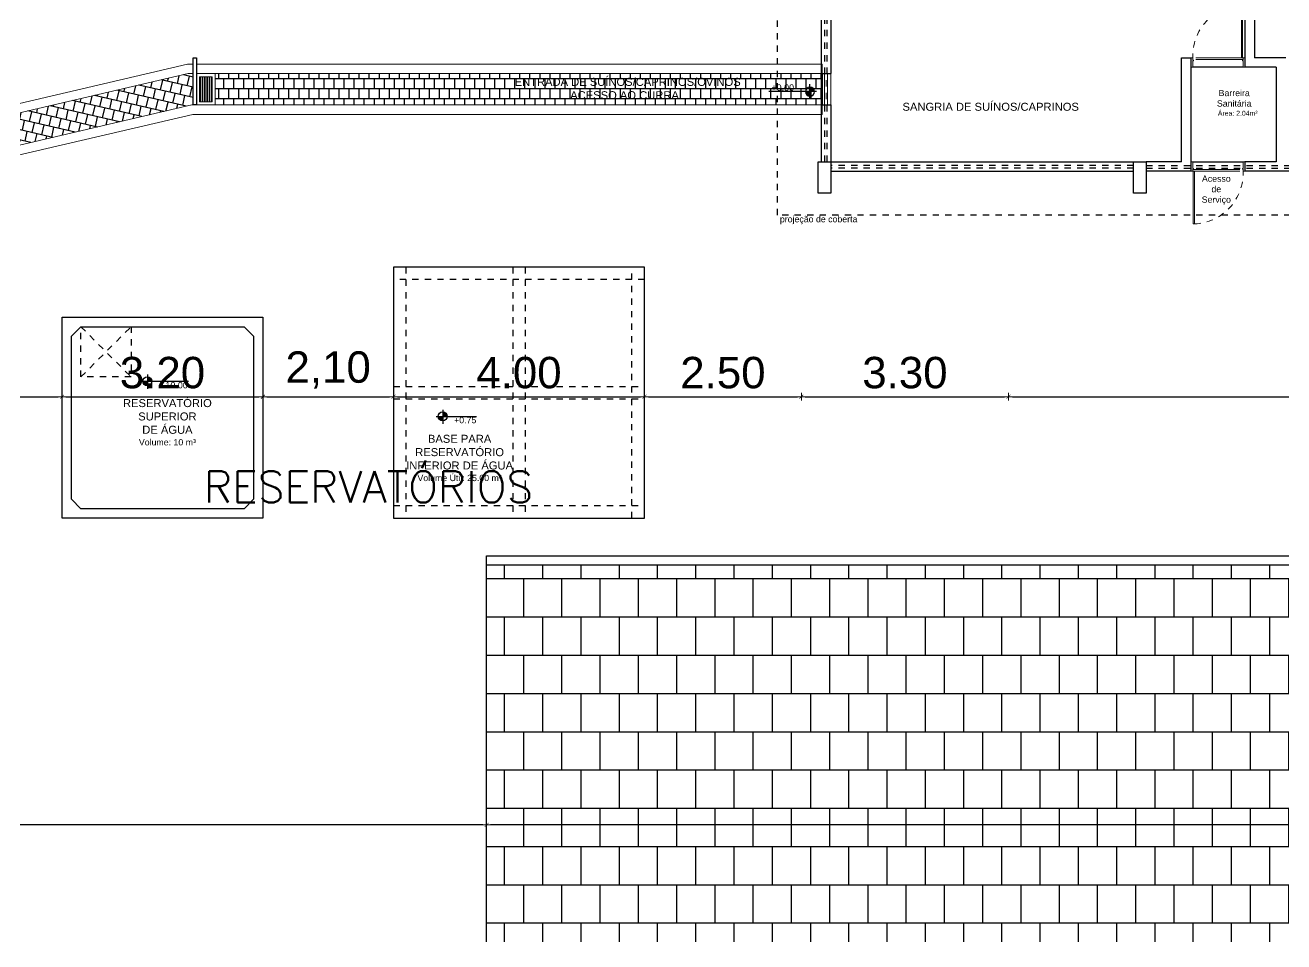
# Model space of a CAD drawing. Header units: millimetres. Extents: x 2767 to 2978, y 1319 to 1481.
# Drawn here: x 2914.28 to 2934.33, y 1405.61 to 1420.22 of the extents above; entities that cross this region are included whole.
import ezdxf

# ---------------------------------------------------------------- set-up
doc = ezdxf.new("R2010")
doc.units = ezdxf.units.MM
doc.header["$LTSCALE"] = 0.03
doc.linetypes.add('Dashed', pattern=[0.75, 0.5, -0.25])
for name, color, linetype, lineweight in [('A-COTAS', 12, 'Continuous', 9), ('A-ESQ-PORTAS', 2, 'Continuous', 18), ('A-ESTRUTURA', 164, 'Continuous', 30), ('A-PAREDE', 5, 'Continuous', 30), ('A-PROJEÇÃO', 251, 'Dashed', 13), ('A-VISTA01', 1, 'Continuous', 20), ('A-VISTA03', 3, 'Continuous', 9), ('A-VISTA06', 6, 'Continuous', 0)]:
    doc.layers.add(name, color=color, linetype=linetype, lineweight=lineweight)
for name, color, linetype in [('A-PISO', 251, 'Continuous'), ('A_PROJEÇÃO', 7, 'Dashed'), ('G_HACHURA', 9, 'Continuous')]:
    doc.layers.add(name, color=color, linetype=linetype)
doc.layers.add('A-TEXTO1', color=7, linetype='Continuous', true_color=0x000000)
doc.layers.add('A_lay', color=7, linetype='Continuous', true_color=0x919191)
doc.styles.add('A2 Arquitetos', font='arial.ttf')
doc.styles.add('Century Gothic', font='arial.ttf')
doc.styles.get("Standard").update_dxf_attribs({"font": 'romans.shx'})
doc.dimstyles.new('COTA_250', dxfattribs={"dimscale": 250, "dimtxt": 0.002, "dimasz": 0.00025, "dimexe": 0.00075, "dimexo": 0.00075, "dimgap": 0.0005, "dimtad": 1, "dimzin": 4, "dimdsep": 46, "dimtxsty": 'Century Gothic', "dimblk": 'PU-Tick', "dimcen": 0.001, "dimdle": 0.00075, "dimse1": 1, "dimse2": 1, "dimclrd": 256, "dimclre": 256, "dimclrt": 256, "dimadec": 0, "dimazin": 0, "dimtfac": 1, "dimtix": 1, "dimtmove": 0, "dimatfit": 3, "dimldrblk": 'DOT', "dimfxl": 1, "dimarcsym": 0})

# ---------------------------------------------------------------- blocks, each defined once
blk = doc.blocks.new('Reservatorio_Sup')
at = {"layer": 'A-TEXTO1'}
h = blk.add_hatch(color=256, dxfattribs=at)
h.dxf.hatch_style = 1
h.paths.add_polyline_path([(207844.9719152112, 9278544.509004906), (207844.9719152112, 9278544.437142992), (207845.0437771686, 9278544.437142992, 0.4142135075525849)])
h.paths.add_polyline_path([(207844.9719152112, 9278544.437142992), (207844.9000532987, 9278544.437142992, 0.4142136171936075), (207844.9719152112, 9278544.365281079)])
at = {"layer": 'A-PAREDE'}
for p, q in [((207843.7623593831, 9278545.155746967), (207843.9123593831, 9278545.305746967)), ((207846.6623593831, 9278545.155746967), (207846.5123593831, 9278545.305746967)), ((207843.7623593831, 9278542.555746969), (207843.9123593831, 9278542.405746968)), ((207846.6623593831, 9278542.555746969), (207846.5123593831, 9278542.405746968))]:
    blk.add_line(p, q, dxfattribs=at)
blk.add_lwpolyline([(207843.6123593831, 9278545.455746967), (207846.8123593831, 9278545.455746967), (207846.8123593831, 9278542.255746968), (207843.6123593831, 9278542.255746968)], close=True, dxfattribs=at)
for points in [[(207843.9123593831, 9278545.305746967), (207846.5123593831, 9278545.305746967)], [(207843.7623593831, 9278542.555746969), (207843.7623593831, 9278545.155746967)], [(207846.6623593831, 9278545.155746967), (207846.6623593831, 9278542.555746969)], [(207846.5123593831, 9278542.405746968), (207843.9123593831, 9278542.405746968)]]:
    blk.add_lwpolyline(points, dxfattribs=at)
at = {"layer": 'A-TEXTO1'}
for p, q in [((207844.8654656257, 9278544.43714306), (207845.628351587, 9278544.43714306)), ((207844.9719152112, 9278544.544610789), (207844.9719152112, 9278544.317425901))]:
    blk.add_line(p, q, dxfattribs=at)
blk.add_circle((207844.9719152112, 9278544.43714306), 0.07186191701812356, dxfattribs=at)
at = {"layer": 'A_PROJEÇÃO'}
for p, q in [((207843.9123593831, 9278545.305746967), (207844.7123593831, 9278544.505746966)), ((207843.9123593831, 9278544.505746966), (207844.7123593831, 9278545.305746967))]:
    blk.add_line(p, q, dxfattribs=at)
blk.add_lwpolyline([(207843.9123593831, 9278545.305746967), (207844.7123593831, 9278545.305746967), (207844.7123593831, 9278544.505746966), (207843.9123593831, 9278544.505746966), (207843.9123593831, 9278545.305746967)], dxfattribs=at)
at = {"layer": 'A-TEXTO1', "ltscale": 0.0005, "style": 'A2 Arquitetos'}
blk.add_text('+10.00', height=0.102, dxfattribs=at).set_placement((207845.175307504, 9278544.322877439))
at = {"layer": 'A-TEXTO1', "ltscale": 0.0005, "insert": (207844.7320672687, 9278543.413536912), "char_height": 0.1275, "attachment_point": 7, "style": 'A2 Arquitetos'}
blk.add_mtext_dynamic_manual_height_columns('\\pxqc;RESERVATÓRIO SUPERIOR DE ÁGUA\\P{\\H0.78431x;Volume: 10 m³}', width=1.116882196945371, gutter_width=30.31471099704504, heights=[0], dxfattribs=at)
blk = doc.blocks.new('Reservatorio_Inferior')
at = {"layer": 'A-TEXTO1'}
h = blk.add_hatch(color=256, dxfattribs=at)
h.dxf.hatch_style = 1
h.paths.add_polyline_path([(207768.310947186, 9278556.651467234), (207768.310947186, 9278556.57960532), (207768.3828091433, 9278556.57960532, 0.4142135075525849)])
h.paths.add_polyline_path([(207768.310947186, 9278556.57960532), (207768.2390852734, 9278556.57960532, 0.4142136171936075), (207768.310947186, 9278556.507743407)])
at = {"layer": 'A-PAREDE'}
blk.add_lwpolyline([(207767.5263024458, 9278554.959275486), (207771.5263024458, 9278554.959275486), (207771.5263024458, 9278558.959275486), (207767.5263024458, 9278558.959275486)], close=True, dxfattribs=at)
at = {"layer": 'A-TEXTO1'}
for p, q in [((207768.310947186, 9278556.687073117), (207768.310947186, 9278556.45988823)), ((207768.2044976005, 9278556.579605388), (207768.8515294553, 9278556.579605388))]:
    blk.add_line(p, q, dxfattribs=at)
blk.add_circle((207768.310947186, 9278556.579605388), 0.07186191701812356, dxfattribs=at)
at = {"layer": 'A_PROJEÇÃO'}
for p, q in [((207767.7263024458, 9278558.959275486), (207767.7263024458, 9278554.959275486)), ((207769.4263024458, 9278558.959275486), (207769.4263024458, 9278554.959275486)), ((207769.6263024458, 9278558.959275486), (207769.6263024458, 9278554.959275486)), ((207771.3263024458, 9278554.959275486), (207771.3263024458, 9278558.959275486)), ((207771.5263024458, 9278558.759275487), (207767.5263024458, 9278558.759275487)), ((207767.5263024458, 9278557.059275486), (207771.5263024458, 9278557.059275486)), ((207767.5263024458, 9278556.859275486), (207771.5263024458, 9278556.859275486)), ((207767.5263024458, 9278555.159275483), (207771.5263024458, 9278555.159275485))]:
    blk.add_line(p, q, dxfattribs=at)
at = {"layer": 'A-TEXTO1', "insert": (207768.7468251517, 9278556.469895089), "char_height": 0.1, "attachment_point": 7}
blk.add_mtext_dynamic_manual_height_columns('\\pxsm1.5,qr;{\\fArial|b0|i0|c0|p34;+0.75}', width=0.1, gutter_width=30.31471099704504, heights=[0], dxfattribs=at)
at = {"layer": 'A-TEXTO1', "ltscale": 0.0005, "insert": (207767.6862863295, 9278555.548107663), "char_height": 0.1275, "attachment_point": 7, "style": 'A2 Arquitetos'}
blk.add_mtext_dynamic_manual_height_columns('\\pxqc;BASE PARA RESERVATÓRIO INFERIOR DE ÁGUA\\P{\\H0.78431x;Volume Útil: 25.00 m³}', width=1.788665961879305, gutter_width=30.31471099704504, heights=[0], dxfattribs=at)
blk = doc.blocks.new('Curral_Suino_Caprino')
at = {"layer": 'A-TEXTO1'}
h = blk.add_hatch(color=256, dxfattribs=at)
h.dxf.hatch_style = 1
h.paths.add_polyline_path([(207839.2742750068, 9278549.680569066), (207839.2742750068, 9278549.75243098), (207839.346136965, 9278549.75243098, -0.4142135075525849)])
h.paths.add_polyline_path([(207839.2742750068, 9278549.75243098), (207839.2024130953, 9278549.75243098, -0.4142136171936075), (207839.2742750068, 9278549.824292893)])
at = {"layer": 'A-VISTA06'}
h = blk.add_hatch(dxfattribs=at)
h.set_pattern_fill('ANSI32', color=256, scale=0.1, angle=45)
h.set_pattern_definition([(90, (0.4682175397756509, 1.120568381622434), (-0.03750000000000001, 3.469446951953614e-18), []), (90, (0.4807175397546644, 1.133068381601447), (-0.03750000000000001, 3.469446951953614e-18), [])])
h.paths.add_polyline_path([(207849.0009296726, 9278549.989770943), (207848.8009296725, 9278549.989770943), (207848.8009296725, 9278549.589808611), (207849.0009296726, 9278549.589808611)])
at = {"layer": 'A_lay', "true_color": 0xa1a1a1}
h = blk.add_hatch(dxfattribs=at)
h.set_pattern_fill('AR-B88', color=253, scale=0.02)
h.set_pattern_definition([(0, (0, 0), (0, 0.16), []), (90, (0, 0), (-0.07999999999999999, 0.16), [0.16, -0.16])])
h.paths.add_polyline_path([(207848.7509296726, 9278549.539808556), (207839.0777529167, 9278549.539808547), (207839.0777529168, 9278550.039770944), (207848.7509296726, 9278550.039770944)])
h = blk.add_hatch(dxfattribs=at)
h.set_pattern_fill('AR-B88', color=253, scale=0.02, angle=13)
h.set_pattern_definition([(13, (207849.194050578, 9278514.813470237), (-0.0359921686950184, 0.1558992103656376), []), (103, (207849.194050578, 9278514.813470237), (-0.1139417738778372, 0.1379031260181284), [0.16, -0.16])])
h.paths.add_polyline_path([(207856.4026957992, 9278548.354753638), (207856.289689945, 9278547.867690941), (207849.1235959711, 9278549.539808556), (207849.1005362104, 9278549.539808556), (207849.1005362104, 9278550.039770944), (207849.1813183924, 9278550.039770944)])
blk.add_lwpolyline([(207839.0777529168, 9278550.03548008), (207839.0777529167, 9278549.539808547)])
at = {"layer": 'A-PAREDE', "lineweight": 25}
blk.add_lwpolyline([(207849.0509296726, 9278549.539808555), (207849.1005362104, 9278549.539808555), (207849.1005362104, 9278550.289770894), (207849.0509296726, 9278550.289770894)], close=True, dxfattribs=at)
at = {"layer": 'A-TEXTO1'}
for p, q in [((207839.2742750068, 9278549.644963183), (207839.2742750068, 9278549.87214807)), ((207839.1678254214, 9278549.752430912), (207839.9307113831, 9278549.752430912))]:
    blk.add_line(p, q, dxfattribs=at)
blk.add_circle((207839.2742750068, 9278549.752430912), 0.07186191701812356, dxfattribs=at)
at = {"layer": 'A-VISTA01'}
for p, q in [((207849.0509296726, 9278550.189770944), (207839.0777529168, 9278550.189770944)), ((207849.0509296726, 9278550.039770944), (207839.0777529168, 9278550.039770944)), ((207849.1940505781, 9278550.189770944), (207849.1005362104, 9278550.189770944)), ((207849.1813183924, 9278550.039770944), (207849.1005362104, 9278550.039770944)), ((207849.1813183924, 9278550.039770944), (207856.7240446061, 9278548.279770948)), ((207849.1940505781, 9278550.189770944), (207856.7240446061, 9278548.431948083)), ((207839.0777529168, 9278549.539808547), (207849.1235959712, 9278549.539808556)), ((207849.1235959711, 9278549.539808556), (207856.8581296091, 9278547.735052718)), ((207849.1063273761, 9278549.38980861), (207839.0777529168, 9278549.38980861)), ((207849.1063273761, 9278549.38980861), (207856.824044606, 9278547.588976668))]:
    blk.add_line(p, q, dxfattribs=at)
for points in [[(207839.0777529168, 9278550.039770944), (207839.0777529168, 9278550.189770944)], [(207839.0777529168, 9278549.38980861), (207839.0777529167, 9278549.539808547)]]:
    blk.add_lwpolyline(points, dxfattribs=at)
at = {"layer": 'A-VISTA06'}
for p, q in [((207849.0509296725, 9278549.53980861), (207849.0509296726, 9278550.039770944)), ((207849.1005361968, 9278549.539808609), (207849.1005361968, 9278550.039770942))]:
    blk.add_line(p, q, dxfattribs=at)
for points in [[(207849.0509296726, 9278550.039770944), (207848.7509296726, 9278550.039770944), (207848.7509296726, 9278549.53980861), (207849.0509296725, 9278549.53980861)], [(207849.0009296726, 9278549.989770943), (207848.8009296726, 9278549.989770943), (207848.8009296725, 9278549.589808611), (207849.0009296726, 9278549.589808611)]]:
    blk.add_lwpolyline(points, close=True, dxfattribs=at)
at = {"layer": 'A-TEXTO1', "ltscale": 0.0005, "style": 'A2 Arquitetos', "text_generation_flag": 2}
blk.add_text('+0.00', height=0.102, dxfattribs=at).set_placement((207839.8886301399, 9278549.766018497))
at = {"layer": 'A-TEXTO1', "ltscale": 0.0005, "extrusion": (0, 0, -1), "insert": (207840.2696550067, 9278549.9715873), "char_height": 0.1275, "attachment_point": 3, "text_direction": (-1, 0, 0), "style": 'A2 Arquitetos'}
blk.add_mtext_dynamic_manual_height_columns('\\pxqc;ENTRADA DE SUÍNOS/CAPRINOS/OVINOS ACESSO AO CURRAL', width=3.818706176648848, gutter_width=30.31471099704504, heights=[0], dxfattribs=at)
blk = doc.blocks.new('p1')
for p, q in [((171.03823733172, 297.317746114881), (171.03823733172, 297.337746114881)), ((171.8782373317199, 297.337746114881), (171.03823733172, 297.337746114881)), ((171.8782373317199, 297.317746114881), (171.03823733172, 297.317746114881)), ((171.8782373317198, 297.3746169885285), (171.8782373317198, 297.3446169885285)), ((171.8782373317198, 297.3446169885285), (171.9132803888554, 297.3446169885285)), ((171.8782373317198, 297.3446169885285), (171.9132803888554, 297.3446169885285)), ((171.8782373317199, 297.337746114881), (171.8782373317199, 297.317746114881)), ((171.9132803888554, 297.3446169885285), (171.9132803888554, 297.3346169885285)), ((171.9132803888554, 297.3346169885285), (171.9232803888555, 297.3346169885285)), ((171.9232803888555, 297.3346169885285), (171.9232803888553, 297.3446169885285)), ((171.9232803888553, 297.3446169885285), (172.0282373317199, 297.3446169885285)), ((172.0282373317199, 297.3446169885285), (172.0282373317199, 297.3746169885285)), ((171.8782373317199, 296.5146169885286), (171.8782373317199, 296.5446169885284)), ((171.8782373317199, 296.5446169885284), (171.9132803888555, 296.5446169885284)), ((171.9132803888555, 296.5546169885284), (171.9232803888555, 296.5546169885284)), ((171.9132803888555, 296.5446169885284), (171.9132803888555, 296.5546169885284)), ((171.9232803888555, 296.5546169885284), (171.9232803888555, 296.5446169885284)), ((171.9232803888555, 296.5446169885284), (172.02823733172, 296.5446169885284)), ((172.02823733172, 296.5446169885284), (172.02823733172, 296.5146169885286))]:
    blk.add_line(p, q)
at = {"linetype": 'Continuous', "const_width": 0.001}
blk.add_lwpolyline([(171.8738502073079, 297.3414393010849, -0.9999999999999998), (171.8798502073079, 297.3414393010849, -1)], format="xyb", close=True, dxfattribs=at)
at = {"layer": 'A-PISO'}
blk.add_line((172.0282373317199, 297.3446169885285), (172.02823733172, 296.5446169885284), dxfattribs=at)
at = {"layer": 'A-PROJEÇÃO', "ltscale": 50}
for p, q in [((171.8782373317199, 297.3446169885285), (171.8782373317199, 296.5446169885284)), ((171.9032373317199, 297.3446169885285), (171.9032373317199, 296.5446169885284))]:
    blk.add_line(p, q, dxfattribs=at)
at = {"layer": 'A-PROJEÇÃO'}
blk.add_arc((171.8446986706686, 297.3509607586116), 0.8070409638532554, 182.3587359747573, 272.3817592447564, dxfattribs=at)
blk = doc.blocks.new('Galpão_2.0')
at = {"layer": 'A-ESQ-PORTAS'}
for p, q in [((208356.2126303273, 9278615.787436573), (208356.2126303273, 9278616.287436573)), ((208356.2626303273, 9278615.787436573), (208356.2626303273, 9278616.287436573))]:
    blk.add_line(p, q, dxfattribs=at)
at = {"layer": 'A-ESTRUTURA'}
for points in [[(208356.1126303273, 9278614.382436574), (208356.1126303273, 9278614.882436574), (208356.3126303273, 9278614.882436574), (208356.3126303273, 9278614.382436574)], [(208361.1376303273, 9278614.382436574), (208361.1376303273, 9278614.882436574), (208361.3376303273, 9278614.882436574), (208361.3376303273, 9278614.382436574)]]:
    blk.add_lwpolyline(points, close=True, dxfattribs=at)
at = {"layer": 'A-PAREDE'}
for p, q in [((208356.1626303273, 9278623.087436574), (208356.1626303273, 9278616.287436573)), ((208362.9126303273, 9278620.287436573), (208362.9126303273, 9278616.387436572)), ((208363.0626303273, 9278620.137436574), (208363.0626303273, 9278616.537436573)), ((208356.3126303273, 9278618.482436573), (208356.3126303273, 9278616.287436573)), ((208363.562630326, 9278616.537436573), (208363.0626303273, 9278616.537436573)), ((208356.1626303273, 9278616.287436573), (208356.3126303273, 9278616.287436573)), ((208363.412630326, 9278616.387436572), (208362.9126303273, 9278616.387436572)), ((208363.412630326, 9278616.387436572), (208363.412630326, 9278614.882436574)), ((208356.1626303273, 9278615.787436573), (208356.3126303273, 9278615.787436573)), ((208356.1626303273, 9278615.787436573), (208356.1626303273, 9278614.882436574)), ((208356.3126303273, 9278615.787436573), (208356.3126303273, 9278614.882436574)), ((208356.3126303273, 9278614.882436574), (208361.1376303273, 9278614.882436574)), ((208363.4126303279, 9278614.882436574), (208362.9126301818, 9278614.882436812)), ((208362.9126301818, 9278614.882436812), (208362.9126301818, 9278614.732436812)), ((208356.3126303273, 9278614.732436573), (208361.1376303273, 9278614.732436573)), ((208364.154124508, 9278614.732436573), (208362.9126301818, 9278614.732436812))]:
    blk.add_line(p, q, dxfattribs=at)
for points in [[(208361.9026303273, 9278614.882436574), (208361.9026303274, 9278616.537436573), (208362.0526303273, 9278616.537436571), (208362.0526301218, 9278614.732436677)], [(208361.9026303273, 9278614.882436574), (208361.3376303273, 9278614.882436574)], [(208362.0526301218, 9278614.732436677), (208361.3376303273, 9278614.732436677)]]:
    blk.add_lwpolyline(points, dxfattribs=at)
at = {"layer": 'A-VISTA03'}
for p, q in [((208356.1626303273, 9278616.287436573), (208356.1626303273, 9278615.787436573)), ((208356.3126303273, 9278616.287436573), (208356.3126303273, 9278615.787436573))]:
    blk.add_line(p, q, dxfattribs=at)
at = {"layer": 'A_PROJEÇÃO'}
for p, q in [((208356.2176303273, 9278614.882436574), (208356.2176303273, 9278620.057436574)), ((208356.25763032728, 9278614.882436574), (208356.25763032728, 9278620.057436574)), ((208361.1376303273, 9278614.822436573), (208356.3126303273, 9278614.822436573)), ((208361.3376303273, 9278614.822436573), (208366.1376303273, 9278614.822436573)), ((208361.1376303273, 9278614.782436574), (208356.3126303273, 9278614.782436574)), ((208361.3376303273, 9278614.782436574), (208366.1376303273, 9278614.782436574))]:
    blk.add_line(p, q, dxfattribs=at)
blk.add_lwpolyline([(208382.0376367961, 9278614.032436574), (208355.4626303273, 9278614.032436574), (208355.4626303273, 9278624.637436572), (208382.0376367961, 9278624.637436572)], close=True, dxfattribs=at)
at = {"layer": 'A-ESQ-PORTAS'}
for p, rotation in [((208065.5380131933, 9278788.41567377), 270), ((208659.4272471703, 9278442.85419948), 90)]:
    blk.add_blockref('p1', p, dxfattribs=dict(at, rotation=rotation))
at = {"layer": 'A-TEXTO1', "ltscale": 0.0005, "style": 'A2 Arquitetos'}
for s, width, insert, char_height, attachment_point in [('\\pxqc;Barreira Sanitária\\P\\pq*;{\\H0.78431x;Área: 2.04m²}', 0.7454547062252339, (208363.1143361737, 9278616.028174393), 0.1, 3), ('\\pxqc;SANGRIA DE SUÍNOS/CAPRINOS', 3.132471734669141, (208357.2956797093, 9278615.693534862), 0.1275, 7), ('\\pxqc;Acesso de Serviço', 0.6490581119751249, (208362.7812692134, 9278614.664100794), 0.1, 3), ('\\pxqr;projeção de coberta', 1.258822435949471, (208355.4791690414, 9278613.887752766), 0.1, 7)]:
    blk.add_mtext_dynamic_manual_height_columns(s, width=width, gutter_width=30.31471099704504, heights=[0], dxfattribs=dict(at, insert=insert, char_height=char_height, attachment_point=attachment_point))
blk = doc.blocks.new('PU-Tick')
for p, q in [((1, 0), (-1, 0)), ((-9e-16, -1), (9e-16, 1))]:
    blk.add_line(p, q)
at = {"color": 0, "linetype": 'ByBlock', "const_width": 0.15}
blk.add_lwpolyline([(-0.5, -0.5), (0.5, 0.5)], dxfattribs=at)
blk = doc.blocks.new('*D302')
at = {"layer": 'A-COTAS', "lineweight": -2, "transparency": 16777216}
blk.add_line((-3.107886865036562, 12.39124133535961), (17.17042302503251, 12.39124133535961), dxfattribs=at)
at = {"layer": 'Defpoints', "color": 0, "transparency": 16777216}
for p in [(-3.170386865036562, 14.42804356948773), (17.23292302503251, 12.39124133535961), (17.23292302503251, 12.0559245581303)]:
    blk.add_point(p, dxfattribs=at)
at = {"layer": 'A-COTAS', "lineweight": -2, "transparency": 16777216, "xscale": 0.0625, "yscale": 0.0625, "zscale": 0.0625, "rotation": 180}
blk.add_blockref('PU-Tick', (-3.170386865036562, 12.39124133535961), dxfattribs=at)
at = {"layer": 'A-COTAS', "lineweight": -2, "transparency": 16777216, "xscale": 0.0625, "yscale": 0.0625, "zscale": 0.0625}
blk.add_blockref('PU-Tick', (17.23292302503251, 12.39124133535961), dxfattribs=at)
at = {"layer": 'A-COTAS', "transparency": 16777216, "insert": (7.031268079997972, 12.77152782922045), "char_height": 0.5, "attachment_point": 5, "style": 'Century Gothic'}
blk.add_mtext('20.40', dxfattribs=at)
blk = doc.blocks.new('_Dot')
at = {"layer": 'G_HACHURA', "color": 0, "lineweight": -2}
blk.add_line((-0.5, 0), (-1, 0), dxfattribs=at)
at = {"layer": 'G_HACHURA', "color": 0, "const_width": 0.5}
blk.add_lwpolyline([(-0.25, 0, 1), (0.25, 0, 1)], format="xyb", close=True, dxfattribs=at)
blk = doc.blocks.new('*D303')
at = {"layer": 'A-COTAS', "lineweight": -2, "transparency": 16777216}
blk.add_line((17.29542302499613, 12.3912413353346), (20.37042302494956, 12.3912413353346), dxfattribs=at)
at = {"layer": 'Defpoints', "color": 0, "transparency": 16777216}
for p in [(20.43292302494956, 12.3912413353346), (17.23292302499613, 12.05592455810529), (20.43292302494956, 12.05592455810529)]:
    blk.add_point(p, dxfattribs=at)
at = {"layer": 'A-COTAS', "lineweight": -2, "transparency": 16777216, "xscale": 0.0625, "yscale": 0.0625, "zscale": 0.0625, "rotation": 180}
blk.add_blockref('PU-Tick', (17.23292302499613, 12.3912413353346), dxfattribs=at)
at = {"layer": 'A-COTAS', "lineweight": -2, "transparency": 16777216, "xscale": 0.0625, "yscale": 0.0625, "zscale": 0.0625}
blk.add_blockref('PU-Tick', (20.43292302494956, 12.3912413353346), dxfattribs=at)
at = {"layer": 'A-COTAS', "transparency": 16777216, "insert": (18.83292302497284, 12.77169836125547), "char_height": 0.5, "attachment_point": 5, "style": 'Century Gothic'}
blk.add_mtext('3.20', dxfattribs=at)
blk = doc.blocks.new('*D304')
at = {"layer": 'A-COTAS', "lineweight": -2, "transparency": 16777216}
blk.add_line((20.49542302497866, 12.3912413353346), (22.45004441483616, 12.3912413353346), dxfattribs=at)
at = {"layer": 'Defpoints', "color": 0, "transparency": 16777216}
for p in [(22.51254441483616, 12.3912413353346), (20.43292302497866, 12.05592455810529), (22.51254441483616, 12.04157580530864)]:
    blk.add_point(p, dxfattribs=at)
at = {"layer": 'A-COTAS', "lineweight": -2, "transparency": 16777216, "xscale": 0.0625, "yscale": 0.0625, "zscale": 0.0625, "rotation": 180}
blk.add_blockref('PU-Tick', (20.43292302497866, 12.3912413353346), dxfattribs=at)
at = {"layer": 'A-COTAS', "lineweight": -2, "transparency": 16777216, "xscale": 0.0625, "yscale": 0.0625, "zscale": 0.0625}
blk.add_blockref('PU-Tick', (22.51254441483616, 12.3912413353346), dxfattribs=at)
at = {"layer": 'A-COTAS', "transparency": 16777216, "insert": (21.47273371990741, 12.81671882510267), "char_height": 0.5, "attachment_point": 5, "style": 'Century Gothic'}
blk.add_mtext('2,10', dxfattribs=at)
blk = doc.blocks.new('*D305')
at = {"layer": 'A-COTAS', "lineweight": -2, "transparency": 16777216}
blk.add_line((22.57504441483616, 12.3912413353346), (26.45004441483616, 12.3912413353346), dxfattribs=at)
at = {"layer": 'Defpoints', "color": 0, "transparency": 16777216}
for p in [(26.51254441483616, 12.3912413353346), (22.51254441483616, 12.04157580530864), (26.51254441483616, 12.11049244834703)]:
    blk.add_point(p, dxfattribs=at)
at = {"layer": 'A-COTAS', "lineweight": -2, "transparency": 16777216, "xscale": 0.0625, "yscale": 0.0625, "zscale": 0.0625, "rotation": 180}
blk.add_blockref('PU-Tick', (22.51254441483616, 12.3912413353346), dxfattribs=at)
at = {"layer": 'A-COTAS', "lineweight": -2, "transparency": 16777216, "xscale": 0.0625, "yscale": 0.0625, "zscale": 0.0625}
blk.add_blockref('PU-Tick', (26.51254441483616, 12.3912413353346), dxfattribs=at)
at = {"layer": 'A-COTAS', "transparency": 16777216, "insert": (24.51254441483616, 12.77152782919544), "char_height": 0.5, "attachment_point": 5, "style": 'Century Gothic'}
blk.add_mtext('4.00', dxfattribs=at)
blk = doc.blocks.new('*D278')
at = {"layer": 'A-COTAS', "lineweight": -2, "transparency": 16777216}
blk.add_line((60.93750753882341, 5.570711669561661), (24.05970060953405, 5.570711669561661), dxfattribs=at)
at = {"layer": 'Defpoints', "color": 0, "transparency": 16777216}
for p in [(23.99720060953405, 9.855925108355677), (23.99720060953405, 5.570711669561661), (61.00000753882341, 3.555810227108395)]:
    blk.add_point(p, dxfattribs=at)
at = {"layer": 'A-COTAS', "lineweight": -2, "transparency": 16777216, "xscale": 0.0625, "yscale": 0.0625, "zscale": 0.0625, "rotation": 180}
blk.add_blockref('PU-Tick', (23.99720060953405, 5.570711669561661), dxfattribs=at)
at = {"layer": 'A-COTAS', "lineweight": -2, "transparency": 16777216, "xscale": 0.0625, "yscale": 0.0625, "zscale": 0.0625}
blk.add_blockref('PU-Tick', (61.00000753882341, 5.570711669561661), dxfattribs=at)
at = {"layer": 'A-COTAS', "transparency": 16777216, "insert": (42.49860407417873, 5.951168695482534), "char_height": 0.5, "attachment_point": 5, "style": 'Century Gothic'}
blk.add_mtext('37.00', dxfattribs=at)
blk = doc.blocks.new('*D279')
at = {"layer": 'A-COTAS', "lineweight": -2, "transparency": 16777216}
blk.add_line((23.93470060953405, 5.570711669561661), (-62.43749999895226, 5.570711669561661), dxfattribs=at)
at = {"layer": 'Defpoints', "color": 0, "transparency": 16777216}
for p in [(23.99720060953405, 9.855925108355677), (-62.49999999895226, 5.570711669561661), (-62.49999999895226, 5.549806647983587)]:
    blk.add_point(p, dxfattribs=at)
at = {"layer": 'A-COTAS', "lineweight": -2, "transparency": 16777216, "xscale": 0.0625, "yscale": 0.0625, "zscale": 0.0625, "rotation": 180}
blk.add_blockref('PU-Tick', (-62.49999999895226, 5.570711669561661), dxfattribs=at)
at = {"layer": 'A-COTAS', "lineweight": -2, "transparency": 16777216, "xscale": 0.0625, "yscale": 0.0625, "zscale": 0.0625}
blk.add_blockref('PU-Tick', (23.99720060953405, 5.570711669561661), dxfattribs=at)
at = {"layer": 'A-COTAS', "transparency": 16777216, "insert": (-19.25139969470911, 5.950998163422506), "char_height": 0.5, "attachment_point": 5, "style": 'Century Gothic'}
blk.add_mtext('86.50', dxfattribs=at)
blk = doc.blocks.new('*D283')
at = {"layer": 'A-COTAS', "lineweight": -2, "transparency": 16777216}
blk.add_line((26.57504441483616, 12.3912413353346), (28.94954092392436, 12.3912413353346), dxfattribs=at)
at = {"layer": 'Defpoints', "color": 0, "transparency": 16777216}
for p in [(29.01204092392436, 12.3912413353346), (29.01204092392436, 12.33482370434922), (26.51254441483616, 12.11049244834703)]:
    blk.add_point(p, dxfattribs=at)
at = {"layer": 'A-COTAS', "lineweight": -2, "transparency": 16777216, "xscale": 0.0625, "yscale": 0.0625, "zscale": 0.0625, "rotation": 180}
blk.add_blockref('PU-Tick', (26.51254441483616, 12.3912413353346), dxfattribs=at)
at = {"layer": 'A-COTAS', "lineweight": -2, "transparency": 16777216, "xscale": 0.0625, "yscale": 0.0625, "zscale": 0.0625}
blk.add_blockref('PU-Tick', (29.01204092392436, 12.3912413353346), dxfattribs=at)
at = {"layer": 'A-COTAS', "transparency": 16777216, "insert": (27.76229266938026, 12.77152782919544), "char_height": 0.5, "attachment_point": 5, "style": 'Century Gothic'}
blk.add_mtext('2.50', dxfattribs=at)
blk = doc.blocks.new('*D284')
at = {"layer": 'A-COTAS', "lineweight": -2, "transparency": 16777216}
blk.add_line((29.07454092393164, 12.39124133522478), (32.24954092467669, 12.39124133522478), dxfattribs=at)
at = {"layer": 'Defpoints', "color": 0, "transparency": 16777216}
for p in [(32.31204092467669, 12.48790637302068), (29.01204092393164, 12.3348237042394), (32.31204092467669, 12.39124133522478)]:
    blk.add_point(p, dxfattribs=at)
at = {"layer": 'A-COTAS', "lineweight": -2, "transparency": 16777216, "xscale": 0.0625, "yscale": 0.0625, "zscale": 0.0625, "rotation": 180}
blk.add_blockref('PU-Tick', (29.01204092393164, 12.39124133522478), dxfattribs=at)
at = {"layer": 'A-COTAS', "lineweight": -2, "transparency": 16777216, "xscale": 0.0625, "yscale": 0.0625, "zscale": 0.0625}
blk.add_blockref('PU-Tick', (32.31204092467669, 12.39124133522478), dxfattribs=at)
at = {"layer": 'A-COTAS', "transparency": 16777216, "insert": (30.66204092430416, 12.77169836114565), "char_height": 0.5, "attachment_point": 5, "style": 'Century Gothic'}
blk.add_mtext('3.30', dxfattribs=at)
blk = doc.blocks.new('*D285')
at = {"layer": 'A-COTAS', "lineweight": -2, "transparency": 16777216}
blk.add_line((32.37454092467669, 12.39124133547602), (50.17953621223569, 12.39124133547602), dxfattribs=at)
at = {"layer": 'Defpoints', "color": 0, "transparency": 16777216}
for p in [(32.31204092467669, 12.48790637327193), (50.24203621223569, 12.40391086512545), (50.24203621223569, 12.39124133547602)]:
    blk.add_point(p, dxfattribs=at)
at = {"layer": 'A-COTAS', "lineweight": -2, "transparency": 16777216, "xscale": 0.0625, "yscale": 0.0625, "zscale": 0.0625, "rotation": 180}
blk.add_blockref('PU-Tick', (32.31204092467669, 12.39124133547602), dxfattribs=at)
at = {"layer": 'A-COTAS', "lineweight": -2, "transparency": 16777216, "xscale": 0.0625, "yscale": 0.0625, "zscale": 0.0625}
blk.add_blockref('PU-Tick', (50.24203621223569, 12.39124133547602), dxfattribs=at)
at = {"layer": 'A-COTAS', "transparency": 16777216, "insert": (41.27703856845619, 12.8167188252441), "char_height": 0.5, "attachment_point": 5, "style": 'Century Gothic'}
blk.add_mtext('17,95', dxfattribs=at)
blk = doc.blocks.new('arq geral tgov')
at = {"layer": 'A-PISO'}
h = blk.add_hatch(dxfattribs=at)
h.set_pattern_fill('AR-B88', color=256, scale=0.003)
h.set_pattern_definition([(0, (-2897.631577867178, -1401.905756628998), (0, 0.6096), []), (90, (-2897.631577867178, -1401.905756628998), (-0.3048, 0.6096), [0.6096, -0.6096])])
h.paths.add_polyline_path([(62.4999999998663, 9.705925685403145), (57.35401756205601, 9.705925700292482, -0.4146228070105977), (54.35196295927744, 12.70806077221869), (54.35461957090774, 15.98315030248204), (50.25461960579378, 15.98315030806998), (50.25727577250427, 12.70865623399322, -0.4142795482523028), (47.25933239597316, 9.705925704029596), (23.99720073464414, 9.705925214393801), (23.99720073464414, 3.706537607175051), (40.99925859156065, 3.706203895649651), (40.99925859156065, 3.706537609038151), (41.09925859305076, 3.706537607175505), (43.49925859156065, 3.70645285625119), (43.49925859156065, 3.706537607175505), (43.59925859305076, 3.706537609038151), (45.99925859156065, 3.706441647877227), (45.99925859156065, 3.706537609038151), (46.09925859305076, 3.706537607175505), (62.49999999951706, 3.705781885251099)])
at = {"extrusion": (0.0053337421229942, 0.002979022415269329, 0.9999813381360749)}
for points, elevation in [([(62.4992493802464, 48.71004252056301), (5.464778416089308, 73.28938611651895), (-5.991617040983233, 76.80590841631783), (-14.94205968122365, 79.08811395216757), (-26.48982375324075, 78.9969198217356), (-35.0523213564284, 75.60993553871076), (-47.96456646507648, 68.41743737082744), (-67.81231197881469, 53.82307323653511), (-81.74992886635961, 44.69006932901301), (-90.94972048899191, 38.97589552088073), (-102.1209043075196, 31.24119800941324), (-109.1689024249039, 25.53258846588576), (-116.0016091655739, 19.60993056800259), (-121.5338417543558, 16.16827046098824), (-130.2138742640265, 11.74169126899539)], 0.4525197792847039), ([(62.49911096226055, 39.99882941909976), (2.69974229023084, 65.76972208390193), (-8.154923188954843, 69.10154432741928), (-15.91482336014871, 71.08018246188652), (-24.93464234878149, 71.00895182847641), (-31.61967026168847, 68.36462005497921), (-43.63132830669709, 61.67377522086938), (-63.24703149553777, 47.25003551249864), (-77.44643779834617, 37.94548694480719), (-86.55949422582572, 32.28518609388085), (-97.31950613626192, 24.8351755400312), (-104.0298857406816, 19.40002410944425), (-111.2391747613541, 13.15094096026451), (-117.5965858668289, 9.195928614981854), (-126.5794202790986, 4.614928733912872)], 0.452519779284707)]:
    blk.add_lwpolyline(points, dxfattribs=dict(at, elevation=elevation))
blk.add_lwpolyline([(23.99720073464414, 9.855925195820191), (47.25922962452751, 9.855925669011867, 0.4142214114499871), (50.10727629240137, 12.70795398489872), (50.10461964446586, 15.98304360271732), (50.25461960572284, 15.9831503956143), (50.25727625552099, 12.70806077593306, -0.414221411506088), (47.25933239597362, 9.705925704029596), (23.99720073464414, 9.705925214393801)], format="xyb")
blk.add_lwpolyline([(23.99720073464414, 3.706537609063162), (23.99720073464414, 9.855925195820191)])
at = {"layer": 'A-PAREDE'}
for name, p in [('Galpão_2.0', (-208326.8330171758, -9278598.749225345)), ('Reservatorio_Inferior', (-207745.013758031, -9278544.503350921)), ('Reservatorio_Sup', (-207826.3794363581, -9278531.799822409))]:
    blk.add_blockref(name, p, dxfattribs=at)
at = {"layer": 'A-PAREDE', "xscale": -1, "rotation": 359.9999999998639}
blk.add_blockref('Curral_Suino_Caprino', (207868.4236357051, -9278532.501621082), dxfattribs=at)
at = {"layer": 'A-TEXTO1', "color": 12, "true_color": 0xdb0000, "insert": (29.07689992827363, 10.70459760741437), "char_height": 0.5000000000000001, "attachment_point": 9, "rotation": 359.99220370552376}
blk.add_mtext_dynamic_manual_height_columns('\\pxqc;RESERVATÓRIOS', width=13.91980290145148, gutter_width=30.31471099704504, heights=[0], dxfattribs=at)
at = {"layer": 'A-COTAS'}
for base, p1, p2, picture, middle in [((17.23292302503251, 12.39124133535961), (-3.170386865036562, 14.42804356948773), (17.23292302503251, 12.0559245581303), '*D302', (7.031268079997972, 12.77152782922045)), ((20.43292302494956, 12.3912413353346), (17.23292302499613, 12.05592455810529), (20.43292302494956, 12.05592455810529), '*D303', (18.83292302497284, 12.77169836125547)), ((26.51254441483616, 12.3912413353346), (22.51254441483616, 12.04157580530864), (26.51254441483616, 12.11049244834703), '*D305', (24.51254441483616, 12.77152782919544)), ((29.01204092392436, 12.3912413353346), (26.51254441483616, 12.11049244834703), (29.01204092392436, 12.33482370434922), '*D283', (27.76229266938026, 12.77152782919544)), ((32.31204092467669, 12.39124133522478), (29.01204092393164, 12.3348237042394), (32.31204092467669, 12.48790637302068), '*D284', (30.66204092430416, 12.77169836114565)), ((-62.49999999895226, 5.570711669561661), (23.99720060953405, 9.855925108355677), (-62.49999999895226, 5.549806647983587), '*D279', (-19.25139969470911, 5.950998163422506)), ((23.99720060953405, 5.570711669561661), (61.00000753882341, 3.555810227108395), (23.99720060953405, 9.855925108355677), '*D278', (42.49860407417873, 5.951168695482534))]:
    dim = blk.add_linear_dim(base=base, p1=p1, p2=p2, dimstyle='COTA_250', dxfattribs=at)
    dim.commit()
    dim.dimension.update_dxf_attribs({"geometry": picture, "text_midpoint": middle})
for base, p1, p2, text, picture, middle in [((22.51254441483616, 12.3912413353346), (20.43292302497866, 12.05592455810529), (22.51254441483616, 12.04157580530864), '2,10', '*D304', (21.47273371990741, 12.81671882510267)), ((50.24203621223569, 12.39124133547602), (32.31204092467669, 12.48790637327193), (50.24203621223569, 12.40391086512545), '17,95', '*D285', (41.27703856845619, 12.8167188252441))]:
    dim = blk.add_linear_dim(base=base, p1=p1, p2=p2, text=text, dimstyle='COTA_250', dxfattribs=at)
    dim.commit()
    dim.dimension.update_dxf_attribs({"geometry": picture, "text_midpoint": middle})

msp = doc.modelspace()

# ---------------------------------------------------------------- block references
msp.add_blockref('arq geral tgov', (2897.631577867178, 1401.905756628998))

doc.saveas('drawing.dxf')
